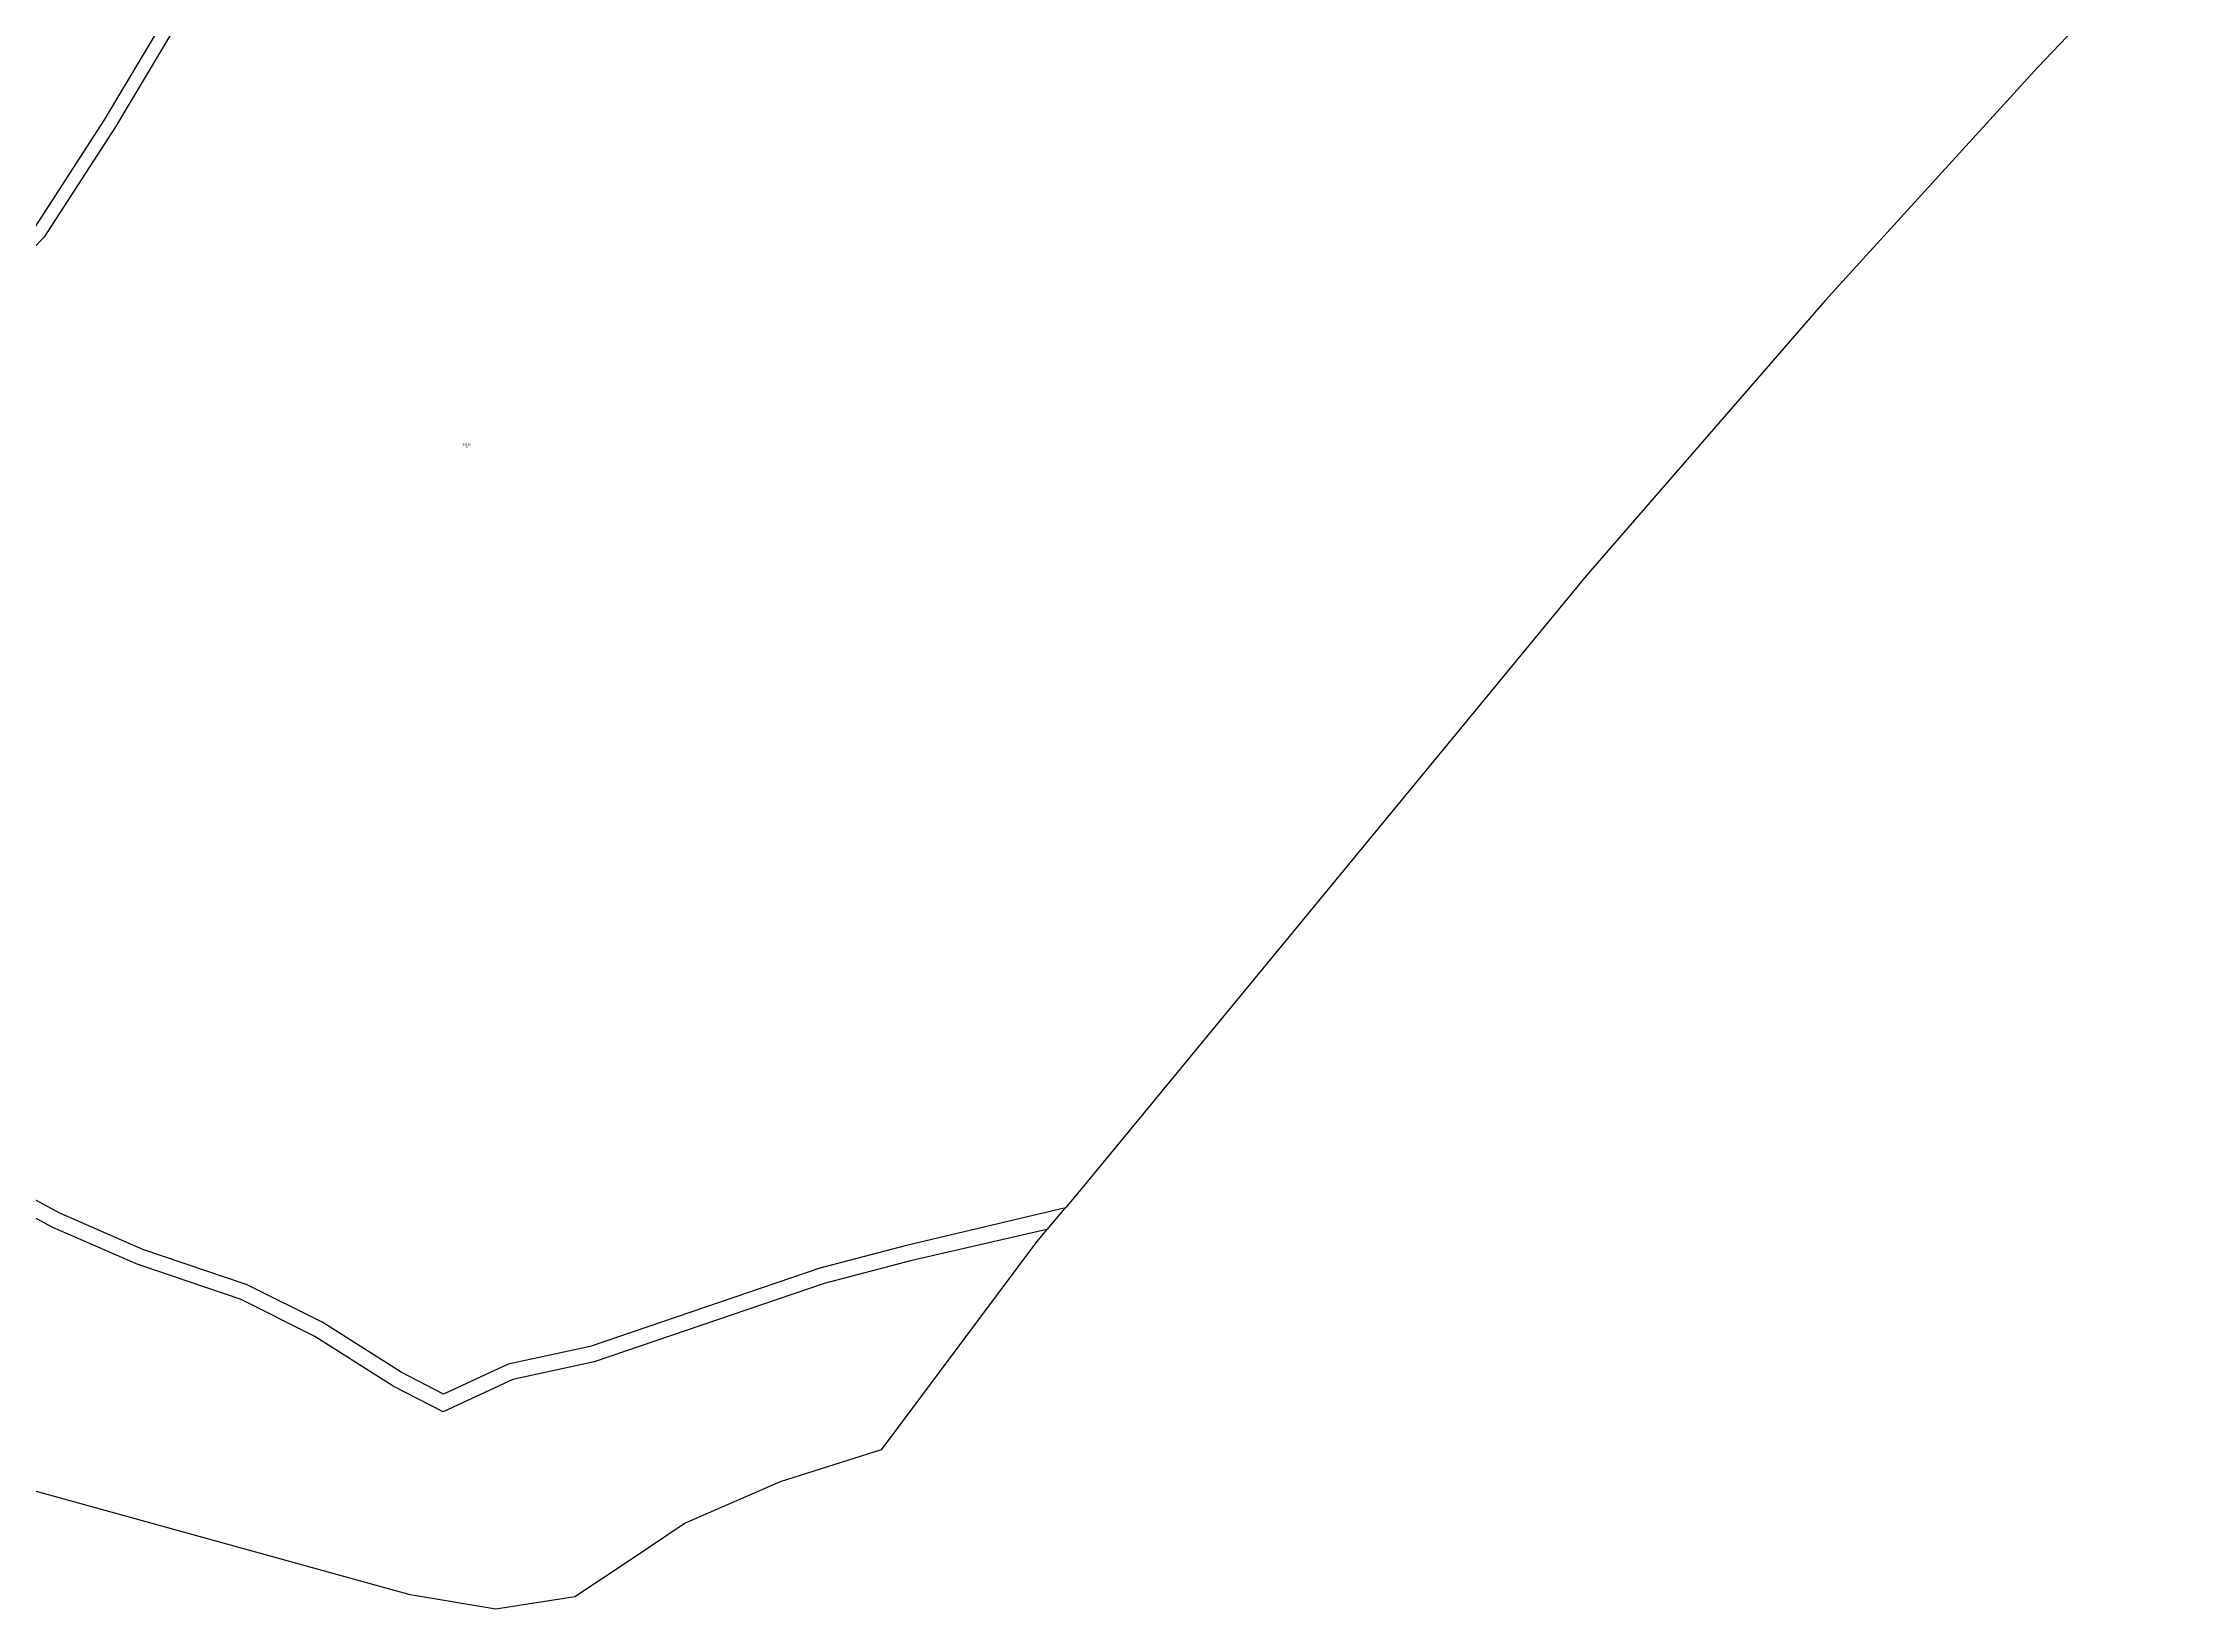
# Model space of a CAD drawing. Header units: metres. Extents: x 482721 to 483773, y 4630440 to 4631301.
# Drawn here: x 483203.6 to 483606.1, y 4630439.8 to 4630734.1 of the extents above; entities that cross this region are included whole.
import ezdxf
from ezdxf.enums import TextEntityAlignment as Align

# ---------------------------------------------------------------- set-up
doc = ezdxf.new("R2010")
doc.units = ezdxf.units.M

msp = doc.modelspace()

# ---------------------------------------------------------------- linework, layer by layer
at = {"layer": 'PG-LI'}
for points in [[(483165.627, 4630660.358), (483170.277, 4630666.718), (483185.637, 4630682.508), (483202.0775, 4630699.2875), (483215.2275, 4630719.6375), (483226.3175, 4630738.1775), (483232.208, 4630750.1775), (483230.228, 4630766.2875), (483225.098, 4630787.1575), (483215.768, 4630799.3075), (483211.4785, 4630823.268), (483212.4285, 4630845.298)], [(483170.076, 4630535.6675), (483169.806, 4630543.1575), (483162.6465, 4630559.0875), (483155.3865, 4630572.338), (483148.6165, 4630587.628), (483149.6665, 4630606.938), (483153.1465, 4630622.218), (483155.207, 4630641.928), (483172.167, 4630665.108), (483187.397, 4630680.7675), (483204.0175, 4630697.7275), (483217.3275, 4630718.3275), (483228.4975, 4630736.9875), (483234.768, 4630749.7575), (483232.668, 4630766.7475)], [(483392.2465, 4630511.146), (483366.626, 4630505.266), (483350.446, 4630501.046), (483307.226, 4630486.3165), (483291.966, 4630482.9965), (483278.836, 4630476.9265), (483269.446, 4630481.747), (483254.756, 4630491.097), (483240.886, 4630498.027), (483221.336, 4630504.637), (483205.526, 4630511.5475), (483189.876, 4630519.9675), (483168.876, 4630532.8775), (483141.496, 4630540.398), (483110.786, 4630551.408), (483082.736, 4630562.9285), (483065.636, 4630568.1985)], [(483395.7365, 4630515.276), (483365.906, 4630508.176), (483349.616, 4630503.916), (483306.446, 4630489.2065), (483291.036, 4630485.8665), (483278.926, 4630480.2665), (483270.946, 4630484.357), (483256.236, 4630493.717), (483242.046, 4630500.797), (483222.416, 4630507.437), (483206.846, 4630514.2475), (483191.386, 4630522.5675), (483170.076, 4630535.6675)]]:
    msp.add_lwpolyline(points, dxfattribs=at)
at = {"layer": 'PG-LP'}
for p, q in [((483395.4065, 4630514.876), (483392.2465, 4630511.146)), ((483395.7365, 4630515.276), (483395.4065, 4630514.876)), ((483392.2465, 4630511.146), (483390.336, 4630508.886))]:
    msp.add_line(p, q, dxfattribs=at)
for points in [[(483606.1085, 4630758.2145), (483605.7985, 4630757.9045), (483601.8785, 4630754.1245), (483578.448, 4630729.545), (483538.518, 4630685.785), (483493.5875, 4630633.9555), (483398.9365, 4630519.076), (483395.7365, 4630515.276)], [(483390.336, 4630508.886), (483361.126, 4630469.756), (483342.136, 4630463.776), (483324.2955, 4630455.9865), (483313.9555, 4630449.0665), (483303.6055, 4630442.1565), (483288.7555, 4630439.8465), (483272.6755, 4630442.5065), (483172.6755, 4630470.1575), (483102.5455, 4630490.558), (483045.4855, 4630510.3785), (483014.816, 4630520.789)]]:
    msp.add_lwpolyline(points, dxfattribs=at)

# ---------------------------------------------------------------- texts
at = {"layer": 'PG-AA'}
msp.add_text('n', height=0.4, dxfattribs=at).set_placement((483283.27, 4630658.38), align=Align.TOP_CENTER)
at = {"layer": 'PG-AS'}
msp.add_text('93115', height=0.4, dxfattribs=at).set_placement((483283.27, 4630658.38), align=Align.BOTTOM_CENTER)

doc.saveas('drawing.dxf')
